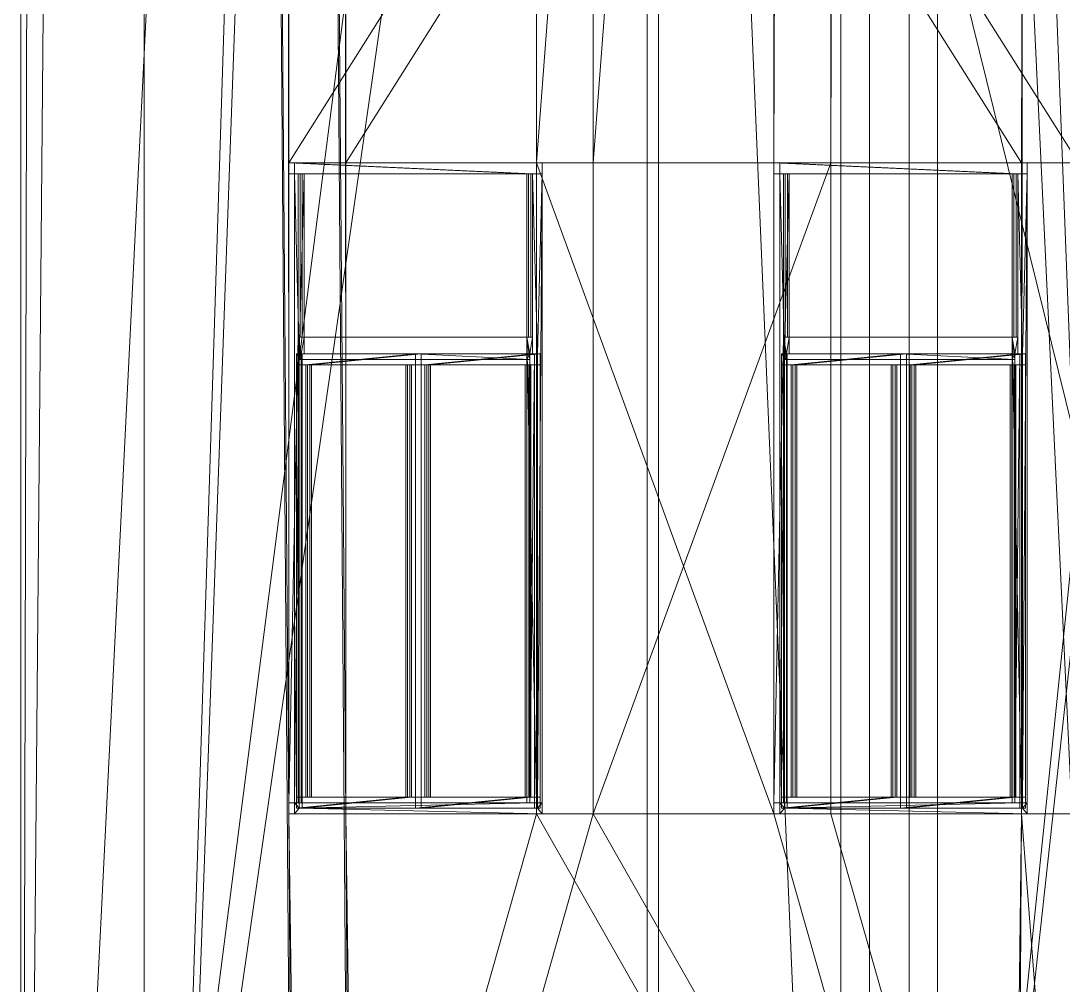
# Model space of a CAD drawing. Header units: millimetres. Extents: x 0 to 44695, y 0 to 30385.
# Drawn here: x 77 to 4778, y 7162 to 11513 of the extents above; entities that cross this region are included whole.
import ezdxf

# ---------------------------------------------------------------- set-up
doc = ezdxf.new("R2010")
doc.units = ezdxf.units.MM
doc.header["$MEASUREMENT"] = 0

msp = doc.modelspace()

# ---------------------------------------------------------------- meshes
at = {"color": 13, "lineweight": 0, "true_color": 0xe06639}
mesh = msp.add_polyface(dxfattribs=at)
corners = [(328.1, 28475.7, 11984.5), (328.1, 28466.4, 11984.5), (3964.6, 30365.4, 5901.5), (6860.6, 28853.1, 1057.3), (6860.6, 27389.3, 1057.3), (7117.1, 27389.3, 628.1), (7117.1, 200, 628.1), (76.7, 200, 12405.1), (76.7, 26624, 12405.1), (138.2, 26624, 12302.1), (138.2, 28475.7, 12302.1), (2683.6, 20521.5, 8044.3), (2991.5, 20521.5, 7529.3), (2991.5, 29249.3, 7529.3), (2683.6, 29249.3, 8044.3), (3775.5, 29249.3, 6217.9), (3775.5, 2000, 6217.9), (4083.3, 2000, 5702.9), (4083.3, 29249.3, 5702.9), (2812.3, 20521.5, 8121.3), (3120.2, 20521.5, 7606.3), (3120.2, 29249.3, 7606.3), (2812.3, 29249.3, 8121.3), (3904.2, 2000, 6294.9), (3904.2, 29249.3, 6294.9), (4212.1, 2000, 5779.9), (4212.1, 29249.3, 5779.9), (620.5, 28475.7, 12159.4), (620.5, 28466, 12159.4), (633.6, 28468.7, 12155.5), (4265.4, 30365.2, 6080.4), (7160.9, 28853.1, 1236.8), (7160.9, 27389.3, 1236.8), (7160.9, 200, 1236.8), (633.6, 200, 12155.5), (633.6, 26624, 12155.5)]
mesh.append_faces([[corners[k] for k in face] for face in [(7, 8, 9), (9, 10, 0), (9, 0, 1), (7, 9, 1), (14, 11, 1), (7, 1, 11), (7, 11, 12), (15, 16, 12), (7, 12, 16), (15, 12, 13), (14, 1, 2), (15, 14, 2), (7, 16, 17), (18, 15, 2), (18, 2, 3), (17, 18, 3), (17, 3, 4), (6, 7, 17), (6, 17, 4), (6, 4, 5), (12, 11, 19, 20), (13, 12, 20, 21), (14, 13, 21, 22), (11, 14, 22, 19), (23, 16, 15, 24), (25, 17, 16, 23), (26, 18, 17, 25), (24, 15, 18, 26), (27, 28, 1, 0), (28, 29, 30, 2), (28, 2, 1), (3, 2, 30, 31), (32, 4, 3, 31), (4, 32, 5), (5, 32, 33, 6), (6, 33, 34, 7), (7, 34, 35, 8), (8, 35, 9), (28, 27, 10), (28, 10, 9), (29, 28, 35), (35, 28, 9), (27, 0, 10), (22, 21, 20, 19), (23, 24, 26, 25), (33, 32, 31, 30), (33, 30, 29, 35), (33, 35, 34)]], dxfattribs={"color": 13})
at = {"color": 7, "lineweight": 0, "true_color": 0xffffff}
mesh = msp.add_polyface(dxfattribs=at)
corners = [(2952.9, 4502.9, 8275.8), (2952.9, 27708.4, 8275.8), (7166.8, 27708.4, 10794.9), (7166.8, 4502.9, 10794.9), (2901.6, 27708.4, 8361.6), (2901.6, 4502.9, 8361.6), (7115.5, 27708.4, 10880.7), (7115.5, 4502.9, 10880.7)]
mesh.append_faces([[corners[k] for k in face] for face in [(0, 1, 2, 3), (4, 1, 0, 5), (1, 4, 6, 2), (7, 3, 2, 6), (5, 0, 3, 7), (4, 5, 7, 6)]], dxfattribs={"color": 7})
at = {"color": 7, "lineweight": 0, "true_color": 0xf3f5ef}
mesh = msp.add_polyface(dxfattribs=at)
corners = [(4544.3, 200, 15075.9), (5186.4, 200, 15459.8), (5186.4, 26624, 15459.8), (76.7, 26624, 12405.1), (76.7, 200, 12405.1), (1336.7, 200, 13158.4), (1336.7, 4170.2, 13158.4), (4544.3, 4170.2, 15075.9), (1170.7, 22165.6, 13059.1), (1170.7, 25101.9, 13059.1), (2287.6, 25101.9, 13726.8), (2287.6, 22165.6, 13726.8), (2400.9, 20340, 13794.6), (2400.9, 17403.7, 13794.6), (1284, 17403.7, 13126.9), (1284, 20340, 13126.9), (1284, 12641.8, 13126.9), (1284, 15578.1, 13126.9), (2400.9, 15578.1, 13794.6), (2400.9, 12641.8, 13794.6), (4590.9, 10871.5, 15103.8), (4590.9, 7935.1, 15103.8), (3473.9, 7935.1, 14436), (3473.9, 10871.5, 14436), (1285.4, 7935.1, 13127.7), (1285.4, 10871.5, 13127.7), (2402.3, 10871.5, 13795.4), (2402.3, 7935.1, 13795.4), (4595.6, 12634.3, 15106.6), (3478.7, 12634.3, 14438.9), (3478.7, 15570.6, 14438.9), (4595.6, 15570.6, 15106.6), (3478.7, 20332.5, 14438.9), (4595.6, 20332.5, 15106.6), (4595.6, 17396.2, 15106.6), (3478.7, 17396.2, 14438.9), (4595.6, 22158.1, 15106.6), (3478.7, 22158.1, 14438.9), (3478.7, 25094.4, 14438.9), (4595.6, 25094.4, 15106.6), (1427.2, 22165.6, 12630), (1427.2, 25101.9, 12630), (2544.2, 25101.9, 13297.7), (2544.2, 22165.6, 13297.7), (2657.5, 20340, 13365.4), (2657.5, 17403.7, 13365.4), (1540.6, 17403.7, 12697.7), (1540.6, 20340, 12697.7), (1540.6, 12641.8, 12697.7), (1540.6, 15578.1, 12697.7), (2657.5, 15578.1, 13365.4), (2657.5, 12641.8, 13365.4), (4847.4, 10871.5, 14674.6), (4847.4, 7935.1, 14674.6), (3730.5, 7935.1, 14006.9), (3730.5, 10871.5, 14006.9), (1541.9, 7935.1, 12698.5), (1541.9, 10871.5, 12698.5), (2658.9, 10871.5, 13366.2), (2658.9, 7935.1, 13366.2), (4852.2, 12634.3, 14677.5), (3735.3, 12634.3, 14009.7), (3735.3, 15570.6, 14009.7), (4852.2, 15570.6, 14677.5), (4852.2, 20332.5, 14677.5), (3735.3, 20332.5, 14009.7), (4852.2, 17396.2, 14677.5), (3735.3, 17396.2, 14009.7), (4852.2, 22158.1, 14677.5), (3735.3, 22158.1, 14009.7), (3735.3, 25094.4, 14009.7), (4852.2, 25094.4, 14677.5), (4800.8, 200, 14646.8), (5443, 200, 15030.7), (5443, 26624, 15030.7), (633.6, 26624, 12155.5), (633.6, 200, 12155.5), (1593.3, 200, 12729.2), (1593.3, 4170.2, 12729.2), (4800.8, 4170.2, 14646.8)]
mesh.append_faces([[corners[k] for k in face] for face in [(31, 28, 1), (31, 1, 2), (33, 31, 2), (39, 33, 2), (20, 21, 28), (1, 28, 21), (0, 1, 21), (7, 0, 21), (20, 28, 29), (30, 31, 34), (30, 34, 35), (32, 33, 36), (32, 36, 37), (38, 39, 2), (7, 21, 22), (23, 20, 29), (23, 29, 37), (23, 37, 38), (26, 27, 22), (7, 22, 27), (26, 22, 23), (26, 23, 38), (18, 19, 26), (18, 26, 38), (12, 18, 38), (10, 11, 12), (10, 12, 38), (10, 38, 2), (6, 7, 27), (6, 27, 24), (5, 6, 24), (25, 26, 19), (25, 19, 16), (24, 25, 16), (17, 18, 13), (17, 13, 14), (15, 12, 11), (15, 11, 8), (14, 15, 8), (16, 14, 8), (24, 16, 8), (5, 24, 8), (9, 10, 2), (4, 5, 8), (4, 8, 3), (3, 8, 9), (3, 9, 2), (40, 41, 9, 8), (41, 42, 10, 9), (42, 43, 11, 10), (43, 40, 8, 11), (13, 12, 44, 45), (14, 13, 45, 46), (15, 14, 46, 47), (12, 15, 47, 44), (48, 49, 17, 16), (49, 50, 18, 17), (50, 51, 19, 18), (51, 48, 16, 19), (21, 20, 52, 53), (22, 21, 53, 54), (23, 22, 54, 55), (20, 23, 55, 52), (56, 57, 25, 24), (57, 58, 26, 25), (58, 59, 27, 26), (59, 56, 24, 27), (28, 60, 61, 29), (29, 61, 62, 30), (30, 62, 63, 31), (31, 63, 60, 28), (64, 33, 32, 65), (66, 34, 33, 64), (67, 35, 34, 66), (65, 32, 35, 67), (36, 68, 69, 37), (37, 69, 70, 38), (38, 70, 71, 39), (39, 71, 68, 36), (72, 73, 1, 0), (2, 1, 73, 74), (74, 75, 3, 2), (4, 3, 75, 76), (5, 4, 76, 77), (78, 6, 5, 77), (79, 7, 6, 78), (72, 0, 7, 79), (68, 71, 74), (68, 74, 73), (66, 68, 73), (60, 66, 73), (53, 52, 60), (53, 60, 73), (53, 73, 72), (53, 72, 79), (74, 71, 70), (69, 68, 64), (69, 64, 65), (67, 66, 63), (67, 63, 62), (61, 60, 52), (61, 52, 55), (62, 61, 55), (70, 62, 55), (54, 53, 79), (59, 58, 55), (70, 55, 58), (59, 55, 54), (59, 54, 79), (45, 44, 58), (70, 58, 44), (51, 45, 58), (43, 42, 44), (70, 44, 42), (74, 70, 42), (59, 79, 78), (51, 58, 57), (56, 59, 78), (56, 78, 77), (43, 44, 47), (46, 45, 50), (46, 50, 49), (48, 51, 57), (48, 57, 56), (74, 42, 41), (40, 43, 47), (40, 47, 49), (40, 49, 48), (40, 48, 56), (40, 56, 77), (75, 74, 41), (75, 41, 76), (76, 41, 40), (76, 40, 77)]], dxfattribs={"color": 7})
at = {"color": 31, "lineweight": 0, "true_color": 0xf4ce88}
mesh = msp.add_polyface(dxfattribs=at)
corners = [(2359.4, 10821.5, 13769.8), (2385, 10821.5, 13726.8), (2428, 10821.5, 13752.5), (2402.3, 10821.5, 13795.4), (2402.3, 10871.5, 13795.4), (1285.4, 10871.5, 13127.7), (1285.4, 10821.5, 13127.7), (1328.3, 10821.5, 13153.3), (2428, 10871.5, 13752.5), (1353.9, 10821.5, 13110.4), (1311, 10821.5, 13084.8), (1311, 10871.5, 13084.8)]
mesh.append_faces([[corners[k] for k in face] for face in [(0, 1, 2, 3), (0, 3, 4, 5), (0, 5, 6, 7), (3, 2, 8, 4), (1, 9, 10, 11), (1, 11, 8, 2), (7, 9, 1, 0), (6, 10, 9, 7), (5, 11, 10, 6), (4, 8, 11, 5)]], dxfattribs={"color": 31})
mesh = msp.add_polyface(dxfattribs=at)
corners = [(4547.9, 10821.5, 15078.1), (4573.6, 10821.5, 15035.2), (4616.5, 10821.5, 15060.8), (4590.9, 10821.5, 15103.8), (4590.9, 10871.5, 15103.8), (3473.9, 10871.5, 14436), (3473.9, 10821.5, 14436), (3516.8, 10821.5, 14461.7), (4616.5, 10871.5, 15060.8), (3542.5, 10821.5, 14418.8), (3499.6, 10821.5, 14393.1), (3499.6, 10871.5, 14393.1)]
mesh.append_faces([[corners[k] for k in face] for face in [(0, 1, 2, 3), (0, 3, 4, 5), (0, 5, 6, 7), (3, 2, 8, 4), (1, 9, 10, 11), (1, 11, 8, 2), (7, 9, 1, 0), (6, 10, 9, 7), (5, 11, 10, 6), (4, 8, 11, 5)]], dxfattribs={"color": 31})
mesh = msp.add_polyface(dxfattribs=at)
corners = [(1332.5, 7985.1, 13097.6), (1311, 7985.1, 13084.8), (1311, 10821.5, 13084.8), (1353.9, 10821.5, 13110.4), (1353.9, 10085.1, 13110.4), (1353.9, 10010.1, 13110.4), (1332.5, 10010.1, 13097.6), (1319.7, 10010.1, 13119.1), (1319.7, 7985.1, 13119.1), (1341.1, 10010.1, 13131.9), (1328.3, 10085.1, 13153.3), (1328.3, 9985.1, 13153.3), (1341.1, 9985.1, 13131.9), (1328.3, 10821.5, 13153.3), (1285.4, 10821.5, 13127.7), (1285.4, 7985.1, 13127.7), (1341.1, 7985.1, 13131.9), (1328.3, 7985.1, 13153.3)]
mesh.append_faces([[corners[k] for k in face] for face in [(3, 5, 6), (2, 3, 6), (2, 6, 1), (1, 6, 0), (6, 7, 8, 0), (9, 7, 6, 5), (10, 11, 12), (10, 12, 9), (4, 10, 9), (4, 9, 5), (4, 3, 13, 10), (3, 2, 14, 13), (2, 1, 15, 14), (16, 17, 15), (8, 16, 15), (0, 8, 15), (1, 0, 15), (12, 16, 8, 7), (12, 7, 9), (12, 11, 17, 16), (10, 13, 14, 15), (10, 15, 17, 11)]], dxfattribs={"color": 31})
at = {"color": 7, "lineweight": 0, "true_color": 0xf0f7f3}
mesh = msp.add_polyface(dxfattribs=at)
corners = [(2367.1, 10085.1, 13756.9), (1336, 10085.1, 13140.5), (1346.2, 10085.1, 13123.3), (2377.3, 10085.1, 13739.7), (1336, 10821.5, 13140.5), (1346.2, 10821.5, 13123.3), (2367.1, 10821.5, 13756.9), (2377.3, 10821.5, 13739.7)]
mesh.append_faces([[corners[k] for k in face] for face in [(0, 1, 2, 3), (1, 4, 5, 2), (4, 6, 7, 5), (6, 0, 3, 7), (0, 6, 4, 1), (3, 2, 5, 7)]], dxfattribs={"color": 7})
at = {"color": 31, "lineweight": 0, "true_color": 0xf4ce88}
mesh = msp.add_polyface(dxfattribs=at)
corners = [(2406.5, 10010.1, 13739.7), (2385, 10010.1, 13726.8), (2385, 10085.1, 13726.8), (2385, 10821.5, 13726.8), (2428, 10821.5, 13752.5), (2428, 7985.1, 13752.5), (2406.5, 7985.1, 13739.7), (2393.7, 7985.1, 13761.1), (2393.7, 10010.1, 13761.1), (2402.3, 7985.1, 13795.4), (2359.4, 7985.1, 13769.8), (2372.2, 7985.1, 13748.3), (2402.3, 10821.5, 13795.4), (2359.4, 10821.5, 13769.8), (2359.4, 10085.1, 13769.8), (2372.2, 10010.1, 13748.3), (2372.2, 9985.1, 13748.3), (2359.4, 9985.1, 13769.8)]
mesh.append_faces([[corners[k] for k in face] for face in [(4, 5, 6), (4, 6, 0), (3, 4, 0), (3, 0, 1), (6, 7, 8, 0), (9, 10, 7), (5, 9, 7), (11, 7, 10), (6, 5, 7), (5, 4, 12, 9), (4, 3, 13, 12), (3, 2, 14, 13), (15, 16, 17), (15, 17, 14), (1, 15, 2), (2, 15, 14), (0, 8, 15, 1), (11, 16, 15, 8), (11, 8, 7), (11, 10, 17, 16), (9, 12, 13, 14), (9, 14, 17, 10)]], dxfattribs={"color": 31})
mesh = msp.add_polyface(dxfattribs=at)
corners = [(3521, 7985.1, 14406), (3499.6, 7985.1, 14393.1), (3499.6, 10821.5, 14393.1), (3542.5, 10821.5, 14418.8), (3542.5, 10085.1, 14418.8), (3542.5, 10010.1, 14418.8), (3521, 10010.1, 14406), (3508.2, 10010.1, 14427.4), (3508.2, 7985.1, 14427.4), (3529.7, 10010.1, 14440.2), (3516.8, 10085.1, 14461.7), (3516.8, 9985.1, 14461.7), (3529.7, 9985.1, 14440.2), (3516.8, 10821.5, 14461.7), (3473.9, 10821.5, 14436), (3473.9, 7985.1, 14436), (3529.7, 7985.1, 14440.2), (3516.8, 7985.1, 14461.7)]
mesh.append_faces([[corners[k] for k in face] for face in [(3, 5, 6), (2, 3, 6), (2, 6, 1), (1, 6, 0), (6, 7, 8, 0), (9, 7, 6, 5), (10, 11, 12), (10, 12, 9), (4, 10, 9), (4, 9, 5), (4, 3, 13, 10), (3, 2, 14, 13), (2, 1, 15, 14), (16, 17, 15), (8, 16, 15), (0, 8, 15), (1, 0, 15), (12, 16, 8, 7), (12, 7, 9), (12, 11, 17, 16), (10, 13, 14, 15), (10, 15, 17, 11)]], dxfattribs={"color": 31})
at = {"color": 7, "lineweight": 0, "true_color": 0xf0f7f3}
mesh = msp.add_polyface(dxfattribs=at)
corners = [(4555.6, 10085.1, 15065.2), (3524.5, 10085.1, 14448.8), (3534.8, 10085.1, 14431.7), (4565.9, 10085.1, 15048.1), (3524.5, 10821.5, 14448.8), (3534.8, 10821.5, 14431.7), (4555.6, 10821.5, 15065.2), (4565.9, 10821.5, 15048.1)]
mesh.append_faces([[corners[k] for k in face] for face in [(0, 1, 2, 3), (1, 4, 5, 2), (4, 6, 7, 5), (6, 0, 3, 7), (0, 6, 4, 1), (3, 2, 5, 7)]], dxfattribs={"color": 7})
at = {"color": 31, "lineweight": 0, "true_color": 0xf4ce88}
mesh = msp.add_polyface(dxfattribs=at)
corners = [(4595.1, 10010.1, 15048), (4573.6, 10010.1, 15035.2), (4573.6, 10085.1, 15035.2), (4573.6, 10821.5, 15035.2), (4616.5, 10821.5, 15060.8), (4616.5, 7985.1, 15060.8), (4595.1, 7985.1, 15048), (4582.2, 7985.1, 15069.5), (4582.2, 10010.1, 15069.5), (4590.9, 7985.1, 15103.8), (4547.9, 7985.1, 15078.1), (4560.8, 7985.1, 15056.6), (4590.9, 10821.5, 15103.8), (4547.9, 10821.5, 15078.1), (4547.9, 10085.1, 15078.1), (4560.8, 10010.1, 15056.6), (4560.8, 9985.1, 15056.6), (4547.9, 9985.1, 15078.1)]
mesh.append_faces([[corners[k] for k in face] for face in [(4, 5, 6), (4, 6, 0), (3, 4, 0), (3, 0, 1), (6, 7, 8, 0), (9, 10, 7), (5, 9, 7), (11, 7, 10), (6, 5, 7), (5, 4, 12, 9), (4, 3, 13, 12), (3, 2, 14, 13), (15, 16, 17), (15, 17, 14), (1, 15, 2), (2, 15, 14), (0, 8, 15, 1), (11, 16, 15, 8), (11, 8, 7), (11, 10, 17, 16), (9, 12, 13, 14), (9, 14, 17, 10)]], dxfattribs={"color": 31})
mesh = msp.add_polyface(dxfattribs=at)
corners = [(1353.9, 10010.1, 13110.4), (1353.9, 10085.1, 13110.4), (2385, 10085.1, 13726.8), (2385, 10010.1, 13726.8), (1869.5, 10010.1, 13418.6), (1856.7, 10010.1, 13440.1), (1341.1, 10010.1, 13131.9), (2372.2, 10010.1, 13748.3), (2359.4, 10085.1, 13769.8), (2359.4, 9985.1, 13769.8), (2372.2, 9985.1, 13748.3), (1328.3, 10085.1, 13153.3), (1341.1, 9985.1, 13131.9), (1328.3, 9985.1, 13153.3)]
mesh.append_faces([[corners[k] for k in face] for face in [(0, 1, 2, 3), (0, 3, 4), (4, 5, 6, 0), (7, 5, 4, 3), (8, 9, 10), (8, 10, 7), (2, 8, 7), (2, 7, 3), (2, 1, 11, 8), (6, 12, 13), (6, 13, 11), (0, 6, 1), (1, 6, 11), (10, 12, 6, 5), (10, 5, 7), (10, 9, 13, 12), (8, 11, 13, 9)]], dxfattribs={"color": 31})
mesh = msp.add_polyface(dxfattribs=at)
corners = [(3542.5, 10010.1, 14418.8), (3542.5, 10085.1, 14418.8), (4573.6, 10085.1, 15035.2), (4573.6, 10010.1, 15035.2), (4058, 10010.1, 14727), (4045.2, 10010.1, 14748.4), (3529.7, 10010.1, 14440.2), (4560.8, 10010.1, 15056.6), (4547.9, 10085.1, 15078.1), (4547.9, 9985.1, 15078.1), (4560.8, 9985.1, 15056.6), (3516.8, 10085.1, 14461.7), (3529.7, 9985.1, 14440.2), (3516.8, 9985.1, 14461.7)]
mesh.append_faces([[corners[k] for k in face] for face in [(0, 1, 2, 3), (0, 3, 4), (4, 5, 6, 0), (7, 5, 4, 3), (8, 9, 10), (8, 10, 7), (2, 8, 7), (2, 7, 3), (2, 1, 11, 8), (6, 12, 13), (6, 13, 11), (0, 6, 1), (1, 6, 11), (10, 12, 6, 5), (10, 5, 7), (10, 9, 13, 12), (8, 11, 13, 9)]], dxfattribs={"color": 31})
mesh = msp.add_polyface(dxfattribs=at)
corners = [(1319.7, 7960.1, 13119.1), (1319.7, 8010.1, 13119.1), (1345.3, 8010.1, 13076.1), (1345.3, 7960.1, 13076.1), (1362.6, 8010.1, 13144.7), (1388.2, 8010.1, 13101.8), (1813.7, 8010.1, 13414.4), (1839.4, 8010.1, 13371.5), (1856.7, 8010.1, 13440.1), (1882.3, 8010.1, 13397.2), (1856.7, 7960.1, 13440.1), (1882.3, 7960.1, 13397.2), (1856.7, 10010.1, 13440.1), (1856.7, 9960.1, 13440.1), (1882.3, 9960.1, 13397.2), (1882.3, 10010.1, 13397.2), (1813.7, 9960.1, 13414.4), (1839.4, 9960.1, 13371.5), (1362.6, 9960.1, 13144.7), (1388.2, 9960.1, 13101.8), (1319.7, 9960.1, 13119.1), (1345.3, 9960.1, 13076.1), (1319.7, 10010.1, 13119.1), (1345.3, 10010.1, 13076.1)]
mesh.append_faces([[corners[k] for k in face] for face in [(0, 1, 2, 3), (1, 4, 5, 2), (4, 6, 7, 5), (6, 8, 9, 7), (8, 10, 11, 9), (10, 0, 3, 11), (0, 10, 8, 6), (0, 6, 4, 1), (3, 2, 5, 7), (3, 7, 9, 11), (12, 13, 14, 15), (13, 16, 17, 14), (16, 18, 19, 17), (18, 20, 21, 19), (20, 22, 23, 21), (22, 12, 15, 23), (12, 22, 20, 18), (12, 18, 16, 13), (15, 14, 17, 19), (15, 19, 21, 23)]], dxfattribs={"color": 31})
mesh = msp.add_polyface(dxfattribs=at)
corners = [(1856.7, 7960.1, 13440.1), (1856.7, 8010.1, 13440.1), (1882.3, 8010.1, 13397.2), (1882.3, 7960.1, 13397.2), (1899.6, 8010.1, 13465.7), (1925.2, 8010.1, 13422.8), (2350.8, 8010.1, 13735.5), (2376.4, 8010.1, 13692.5), (2393.7, 8010.1, 13761.1), (2419.3, 8010.1, 13718.2), (2393.7, 7960.1, 13761.1), (2419.3, 7960.1, 13718.2), (2393.7, 10010.1, 13761.1), (2393.7, 9960.1, 13761.1), (2419.3, 9960.1, 13718.2), (2419.3, 10010.1, 13718.2), (2350.8, 9960.1, 13735.5), (2376.4, 9960.1, 13692.5), (1899.6, 9960.1, 13465.7), (1925.2, 9960.1, 13422.8), (1856.7, 9960.1, 13440.1), (1882.3, 9960.1, 13397.2), (1856.7, 10010.1, 13440.1), (1882.3, 10010.1, 13397.2)]
mesh.append_faces([[corners[k] for k in face] for face in [(0, 1, 2, 3), (1, 4, 5, 2), (4, 6, 7, 5), (6, 8, 9, 7), (8, 10, 11, 9), (10, 0, 3, 11), (0, 10, 8, 6), (0, 6, 4, 1), (3, 2, 5, 7), (3, 7, 9, 11), (12, 13, 14, 15), (13, 16, 17, 14), (16, 18, 19, 17), (18, 20, 21, 19), (20, 22, 23, 21), (22, 12, 15, 23), (12, 22, 20, 18), (12, 18, 16, 13), (15, 14, 17, 19), (15, 19, 21, 23)]], dxfattribs={"color": 31})
mesh = msp.add_polyface(dxfattribs=at)
corners = [(3508.2, 7960.1, 14427.4), (3508.2, 8010.1, 14427.4), (3533.9, 8010.1, 14384.5), (3533.9, 7960.1, 14384.5), (3551.1, 8010.1, 14453.1), (3576.8, 8010.1, 14410.2), (4002.3, 8010.1, 14722.8), (4028, 8010.1, 14679.9), (4045.2, 8010.1, 14748.4), (4070.9, 8010.1, 14705.5), (4045.2, 7960.1, 14748.4), (4070.9, 7960.1, 14705.5), (4045.2, 10010.1, 14748.4), (4045.2, 9960.1, 14748.4), (4070.9, 9960.1, 14705.5), (4070.9, 10010.1, 14705.5), (4002.3, 9960.1, 14722.8), (4028, 9960.1, 14679.9), (3551.1, 9960.1, 14453.1), (3576.8, 9960.1, 14410.2), (3508.2, 9960.1, 14427.4), (3533.9, 9960.1, 14384.5), (3508.2, 10010.1, 14427.4), (3533.9, 10010.1, 14384.5)]
mesh.append_faces([[corners[k] for k in face] for face in [(0, 1, 2, 3), (1, 4, 5, 2), (4, 6, 7, 5), (6, 8, 9, 7), (8, 10, 11, 9), (10, 0, 3, 11), (0, 10, 8, 6), (0, 6, 4, 1), (3, 2, 5, 7), (3, 7, 9, 11), (12, 13, 14, 15), (13, 16, 17, 14), (16, 18, 19, 17), (18, 20, 21, 19), (20, 22, 23, 21), (22, 12, 15, 23), (12, 22, 20, 18), (12, 18, 16, 13), (15, 14, 17, 19), (15, 19, 21, 23)]], dxfattribs={"color": 31})
mesh = msp.add_polyface(dxfattribs=at)
corners = [(4045.2, 7960.1, 14748.4), (4045.2, 8010.1, 14748.4), (4070.9, 8010.1, 14705.5), (4070.9, 7960.1, 14705.5), (4088.1, 8010.1, 14774.1), (4113.8, 8010.1, 14731.2), (4539.3, 8010.1, 15043.8), (4565, 8010.1, 15000.9), (4582.2, 8010.1, 15069.5), (4607.9, 8010.1, 15026.6), (4582.2, 7960.1, 15069.5), (4607.9, 7960.1, 15026.6), (4582.2, 10010.1, 15069.5), (4582.2, 9960.1, 15069.5), (4607.9, 9960.1, 15026.6), (4607.9, 10010.1, 15026.6), (4539.3, 9960.1, 15043.8), (4565, 9960.1, 15000.9), (4088.1, 9960.1, 14774.1), (4113.8, 9960.1, 14731.2), (4045.2, 9960.1, 14748.4), (4070.9, 9960.1, 14705.5), (4045.2, 10010.1, 14748.4), (4070.9, 10010.1, 14705.5)]
mesh.append_faces([[corners[k] for k in face] for face in [(0, 1, 2, 3), (1, 4, 5, 2), (4, 6, 7, 5), (6, 8, 9, 7), (8, 10, 11, 9), (10, 0, 3, 11), (0, 10, 8, 6), (0, 6, 4, 1), (3, 2, 5, 7), (3, 7, 9, 11), (12, 13, 14, 15), (13, 16, 17, 14), (16, 18, 19, 17), (18, 20, 21, 19), (20, 22, 23, 21), (22, 12, 15, 23), (12, 22, 20, 18), (12, 18, 16, 13), (15, 14, 17, 19), (15, 19, 21, 23)]], dxfattribs={"color": 31})
mesh = msp.add_polyface(dxfattribs=at)
corners = [(1813.7, 8010.1, 13414.4), (1813.7, 9960.1, 13414.4), (1839.4, 9960.1, 13371.5), (1839.4, 8010.1, 13371.5), (1856.7, 9960.1, 13440.1), (1882.3, 9960.1, 13397.2), (1856.7, 8010.1, 13440.1), (1882.3, 8010.1, 13397.2), (1319.7, 8010.1, 13119.1), (1319.7, 9960.1, 13119.1), (1345.3, 9960.1, 13076.1), (1345.3, 8010.1, 13076.1), (1362.6, 9960.1, 13144.7), (1388.2, 9960.1, 13101.8), (1362.6, 8010.1, 13144.7), (1388.2, 8010.1, 13101.8)]
mesh.append_faces([[corners[k] for k in face] for face in [(0, 1, 2, 3), (1, 4, 5, 2), (4, 6, 7, 5), (6, 0, 3, 7), (0, 6, 4, 1), (3, 2, 5, 7), (8, 9, 10, 11), (9, 12, 13, 10), (12, 14, 15, 13), (14, 8, 11, 15), (8, 14, 12, 9), (11, 10, 13, 15)]], dxfattribs={"color": 31})
at = {"color": 7, "lineweight": 0, "true_color": 0xf0f7f3}
mesh = msp.add_polyface(dxfattribs=at)
corners = [(1821.4, 8010.1, 13401.6), (1370.3, 8010.1, 13131.8), (1380.5, 8010.1, 13114.7), (1831.7, 8010.1, 13384.4), (1370.3, 9960.1, 13131.8), (1380.5, 9960.1, 13114.7), (1821.4, 9960.1, 13401.6), (1831.7, 9960.1, 13384.4)]
mesh.append_faces([[corners[k] for k in face] for face in [(0, 1, 2, 3), (1, 4, 5, 2), (4, 6, 7, 5), (6, 0, 3, 7), (0, 6, 4, 1), (3, 2, 5, 7)]], dxfattribs={"color": 7})
at = {"color": 31, "lineweight": 0, "true_color": 0xf4ce88}
mesh = msp.add_polyface(dxfattribs=at)
corners = [(2350.8, 8010.1, 13735.5), (2350.8, 9960.1, 13735.5), (2376.4, 9960.1, 13692.5), (2376.4, 8010.1, 13692.5), (2393.7, 9960.1, 13761.1), (2419.3, 9960.1, 13718.2), (2393.7, 8010.1, 13761.1), (2419.3, 8010.1, 13718.2), (1856.7, 8010.1, 13440.1), (1856.7, 9960.1, 13440.1), (1882.3, 9960.1, 13397.2), (1882.3, 8010.1, 13397.2), (1899.6, 9960.1, 13465.7), (1925.2, 9960.1, 13422.8), (1899.6, 8010.1, 13465.7), (1925.2, 8010.1, 13422.8)]
mesh.append_faces([[corners[k] for k in face] for face in [(0, 1, 2, 3), (1, 4, 5, 2), (4, 6, 7, 5), (6, 0, 3, 7), (0, 6, 4, 1), (3, 2, 5, 7), (8, 9, 10, 11), (9, 12, 13, 10), (12, 14, 15, 13), (14, 8, 11, 15), (8, 14, 12, 9), (11, 10, 13, 15)]], dxfattribs={"color": 31})
at = {"color": 7, "lineweight": 0, "true_color": 0xf0f7f3}
mesh = msp.add_polyface(dxfattribs=at)
corners = [(2358.5, 8010.1, 13722.6), (1907.3, 8010.1, 13452.9), (1917.5, 8010.1, 13435.7), (2368.7, 8010.1, 13705.4), (1907.3, 9960.1, 13452.9), (1917.5, 9960.1, 13435.7), (2358.5, 9960.1, 13722.6), (2368.7, 9960.1, 13705.4)]
mesh.append_faces([[corners[k] for k in face] for face in [(0, 1, 2, 3), (1, 4, 5, 2), (4, 6, 7, 5), (6, 0, 3, 7), (0, 6, 4, 1), (3, 2, 5, 7)]], dxfattribs={"color": 7})
at = {"color": 31, "lineweight": 0, "true_color": 0xf4ce88}
mesh = msp.add_polyface(dxfattribs=at)
corners = [(4002.3, 8010.1, 14722.8), (4002.3, 9960.1, 14722.8), (4028, 9960.1, 14679.9), (4028, 8010.1, 14679.9), (4045.2, 9960.1, 14748.4), (4070.9, 9960.1, 14705.5), (4045.2, 8010.1, 14748.4), (4070.9, 8010.1, 14705.5), (3508.2, 8010.1, 14427.4), (3508.2, 9960.1, 14427.4), (3533.9, 9960.1, 14384.5), (3533.9, 8010.1, 14384.5), (3551.1, 9960.1, 14453.1), (3576.8, 9960.1, 14410.2), (3551.1, 8010.1, 14453.1), (3576.8, 8010.1, 14410.2)]
mesh.append_faces([[corners[k] for k in face] for face in [(0, 1, 2, 3), (1, 4, 5, 2), (4, 6, 7, 5), (6, 0, 3, 7), (0, 6, 4, 1), (3, 2, 5, 7), (8, 9, 10, 11), (9, 12, 13, 10), (12, 14, 15, 13), (14, 8, 11, 15), (8, 14, 12, 9), (11, 10, 13, 15)]], dxfattribs={"color": 31})
at = {"color": 7, "lineweight": 0, "true_color": 0xf0f7f3}
mesh = msp.add_polyface(dxfattribs=at)
corners = [(4010, 8010.1, 14709.9), (3558.8, 8010.1, 14440.2), (3569.1, 8010.1, 14423), (4020.3, 8010.1, 14692.7), (3558.8, 9960.1, 14440.2), (3569.1, 9960.1, 14423), (4010, 9960.1, 14709.9), (4020.3, 9960.1, 14692.7)]
mesh.append_faces([[corners[k] for k in face] for face in [(0, 1, 2, 3), (1, 4, 5, 2), (4, 6, 7, 5), (6, 0, 3, 7), (0, 6, 4, 1), (3, 2, 5, 7)]], dxfattribs={"color": 7})
at = {"color": 31, "lineweight": 0, "true_color": 0xf4ce88}
mesh = msp.add_polyface(dxfattribs=at)
corners = [(4539.3, 8010.1, 15043.8), (4539.3, 9960.1, 15043.8), (4565, 9960.1, 15000.9), (4565, 8010.1, 15000.9), (4582.2, 9960.1, 15069.5), (4607.9, 9960.1, 15026.6), (4582.2, 8010.1, 15069.5), (4607.9, 8010.1, 15026.6), (4045.2, 8010.1, 14748.4), (4045.2, 9960.1, 14748.4), (4070.9, 9960.1, 14705.5), (4070.9, 8010.1, 14705.5), (4088.1, 9960.1, 14774.1), (4113.8, 9960.1, 14731.2), (4088.1, 8010.1, 14774.1), (4113.8, 8010.1, 14731.2)]
mesh.append_faces([[corners[k] for k in face] for face in [(0, 1, 2, 3), (1, 4, 5, 2), (4, 6, 7, 5), (6, 0, 3, 7), (0, 6, 4, 1), (3, 2, 5, 7), (8, 9, 10, 11), (9, 12, 13, 10), (12, 14, 15, 13), (14, 8, 11, 15), (8, 14, 12, 9), (11, 10, 13, 15)]], dxfattribs={"color": 31})
at = {"color": 7, "lineweight": 0, "true_color": 0xf0f7f3}
mesh = msp.add_polyface(dxfattribs=at)
corners = [(4547, 8010.1, 15030.9), (4095.8, 8010.1, 14761.2), (4106.1, 8010.1, 14744.1), (4557.3, 8010.1, 15013.8), (4095.8, 9960.1, 14761.2), (4106.1, 9960.1, 14744.1), (4547, 9960.1, 15030.9), (4557.3, 9960.1, 15013.8)]
mesh.append_faces([[corners[k] for k in face] for face in [(0, 1, 2, 3), (1, 4, 5, 2), (4, 6, 7, 5), (6, 0, 3, 7), (0, 6, 4, 1), (3, 2, 5, 7)]], dxfattribs={"color": 7})
at = {"color": 31, "lineweight": 0, "true_color": 0xf4ce88}
mesh = msp.add_polyface(dxfattribs=at)
corners = [(2372.2, 7985.1, 13748.3), (2359.4, 7985.1, 13769.8), (2402.3, 7985.1, 13795.4), (2428, 7985.1, 13752.5), (2406.5, 7985.1, 13739.7), (2393.7, 7985.1, 13761.1), (2393.7, 7960.1, 13761.1), (1856.7, 7960.1, 13440.1), (1319.7, 7960.1, 13119.1), (1319.7, 7985.1, 13119.1), (1341.1, 7985.1, 13131.9), (2406.5, 7960.1, 13739.7), (1332.5, 7960.1, 13097.6), (1869.5, 7960.1, 13418.6), (2428, 7935.1, 13752.5), (1311, 7935.1, 13084.8), (1311, 7985.1, 13084.8), (1332.5, 7985.1, 13097.6), (2402.3, 7935.1, 13795.4), (1285.4, 7985.1, 13127.7), (1285.4, 7935.1, 13127.7), (1328.3, 7985.1, 13153.3)]
mesh.append_faces([[corners[k] for k in face] for face in [(5, 1, 2), (5, 2, 3), (0, 1, 5), (4, 5, 3), (5, 6, 7, 8), (5, 8, 9, 10), (5, 10, 0), (11, 6, 5, 4), (11, 4, 3), (11, 3, 14), (12, 11, 14), (16, 17, 12), (16, 12, 15), (15, 12, 14), (14, 3, 2, 18), (19, 20, 18, 2), (19, 2, 1, 21), (10, 21, 1, 0), (19, 21, 10), (19, 10, 9), (19, 9, 17), (16, 19, 17), (9, 8, 12, 17), (12, 8, 7, 13), (13, 7, 6, 11), (16, 15, 20, 19), (15, 14, 18, 20)]], dxfattribs={"color": 31})
mesh = msp.add_polyface(dxfattribs=at)
corners = [(4560.8, 7985.1, 15056.6), (4547.9, 7985.1, 15078.1), (4590.9, 7985.1, 15103.8), (4616.5, 7985.1, 15060.8), (4595.1, 7985.1, 15048), (4582.2, 7985.1, 15069.5), (4582.2, 7960.1, 15069.5), (4045.2, 7960.1, 14748.4), (3508.2, 7960.1, 14427.4), (3508.2, 7985.1, 14427.4), (3529.7, 7985.1, 14440.2), (4595.1, 7960.1, 15048), (3521, 7960.1, 14406), (4058, 7960.1, 14727), (4616.5, 7935.1, 15060.8), (3499.6, 7935.1, 14393.1), (3499.6, 7985.1, 14393.1), (3521, 7985.1, 14406), (4590.9, 7935.1, 15103.8), (3473.9, 7985.1, 14436), (3473.9, 7935.1, 14436), (3516.8, 7985.1, 14461.7)]
mesh.append_faces([[corners[k] for k in face] for face in [(5, 1, 2), (5, 2, 3), (0, 1, 5), (4, 5, 3), (5, 6, 7, 8), (5, 8, 9, 10), (5, 10, 0), (11, 6, 5, 4), (11, 4, 3), (11, 3, 14), (12, 11, 14), (16, 17, 12), (16, 12, 15), (15, 12, 14), (14, 3, 2, 18), (19, 20, 18, 2), (19, 2, 1, 21), (10, 21, 1, 0), (19, 21, 10), (19, 10, 9), (19, 9, 17), (16, 19, 17), (9, 8, 12, 17), (12, 8, 7, 13), (13, 7, 6, 11), (16, 15, 20, 19), (15, 14, 18, 20)]], dxfattribs={"color": 31})

doc.saveas('drawing.dxf')
